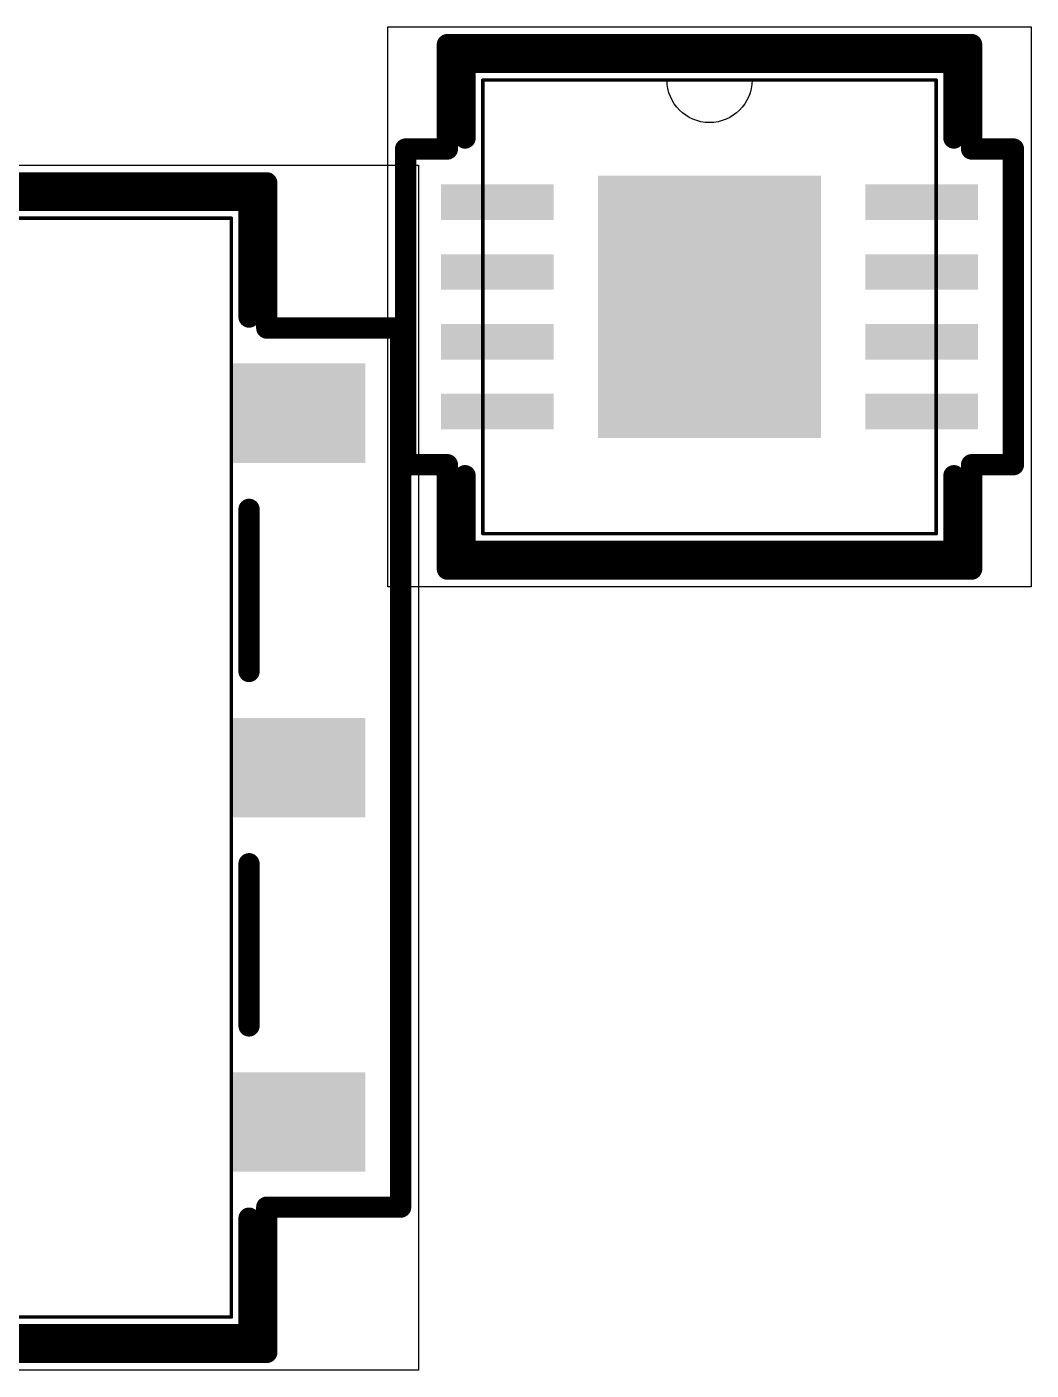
# Model space of a CAD drawing. Header units: inches. Extents: x -1.3 to 11.9, y -6.8 to 4.2.
# Drawn here: x 2.3023 to 2.5858, y 2.025 to 2.404 of the extents above; entities that cross this region are included whole.
import ezdxf

# ---------------------------------------------------------------- set-up
doc = ezdxf.new("R2010")
doc.units = ezdxf.units.IN
doc.header["$MEASUREMENT"] = 0
for name, color, linetype in [('AB', 56, 'Continuous'), ('Mechanical 13', 56, 'Continuous'), ('POT_INFO', 56, 'Continuous'), ('TOP', 1, 'Continuous'), ('Top Overlay', 2, 'Continuous'), ('Top Paste', 8, 'Continuous'), ('Top Solder', 216, 'Continuous')]:
    doc.layers.add(name, color=color, linetype=linetype)

# ---------------------------------------------------------------- blocks, each defined once
blk = doc.blocks.new('CP_8_2_ADI_327')
at = {"layer": 'TOP'}
for points in [[(-0.07581, 0.03454), (-0.044, 0.03454), (-0.044, 0.02451), (-0.07581, 0.02451)], [(-0.0315, 0.037), (0.0315, 0.037), (0.0315, -0.037), (-0.0315, -0.037)], [(0.044, 0.03454), (0.07581, 0.03454), (0.07581, 0.02451), (0.044, 0.02451)], [(-0.07581, 0.01486), (-0.044, 0.01486), (-0.044, 0.00483), (-0.07581, 0.00483)], [(0.044, 0.01486), (0.07581, 0.01486), (0.07581, 0.00483), (0.044, 0.00483)], [(-0.07581, -0.00483), (-0.044, -0.00483), (-0.044, -0.01486), (-0.07581, -0.01486)], [(0.044, -0.00483), (0.07581, -0.00483), (0.07581, -0.01486), (0.044, -0.01486)], [(-0.07581, -0.02451), (-0.044, -0.02451), (-0.044, -0.03454), (-0.07581, -0.03454)], [(0.044, -0.02451), (0.07581, -0.02451), (0.07581, -0.03454), (0.044, -0.03454)]]:
    blk.add_hatch(color=1, dxfattribs=at).paths.add_polyline_path(points)
at = {"layer": 'Top Paste'}
for points in [[(-0.07581, 0.03454), (-0.044, 0.03454), (-0.044, 0.02451), (-0.07581, 0.02451)], [(-0.0315, 0.037), (0.0315, 0.037), (0.0315, -0.037), (-0.0315, -0.037)], [(0.044, 0.03454), (0.07581, 0.03454), (0.07581, 0.02451), (0.044, 0.02451)], [(-0.07581, 0.01486), (-0.044, 0.01486), (-0.044, 0.00483), (-0.07581, 0.00483)], [(0.044, 0.01486), (0.07581, 0.01486), (0.07581, 0.00483), (0.044, 0.00483)], [(-0.07581, -0.00483), (-0.044, -0.00483), (-0.044, -0.01486), (-0.07581, -0.01486)], [(0.044, -0.00483), (0.07581, -0.00483), (0.07581, -0.01486), (0.044, -0.01486)], [(-0.07581, -0.02451), (-0.044, -0.02451), (-0.044, -0.03454), (-0.07581, -0.03454)], [(0.044, -0.02451), (0.07581, -0.02451), (0.07581, -0.03454), (0.044, -0.03454)]]:
    blk.add_hatch(color=8, dxfattribs=at).paths.add_polyline_path(points)
at = {"layer": 'Top Solder'}
for points in [[(-0.07581, 0.03454), (-0.044, 0.03454), (-0.044, 0.02451), (-0.07581, 0.02451)], [(-0.0315, 0.037), (0.0315, 0.037), (0.0315, -0.037), (-0.0315, -0.037)], [(0.044, 0.03454), (0.07581, 0.03454), (0.07581, 0.02451), (0.044, 0.02451)], [(-0.07581, 0.01486), (-0.044, 0.01486), (-0.044, 0.00483), (-0.07581, 0.00483)], [(0.044, 0.01486), (0.07581, 0.01486), (0.07581, 0.00483), (0.044, 0.00483)], [(-0.07581, -0.00483), (-0.044, -0.00483), (-0.044, -0.01486), (-0.07581, -0.01486)], [(0.044, -0.00483), (0.07581, -0.00483), (0.07581, -0.01486), (0.044, -0.01486)], [(-0.07581, -0.02451), (-0.044, -0.02451), (-0.044, -0.03454), (-0.07581, -0.03454)], [(0.044, -0.02451), (0.07581, -0.02451), (0.07581, -0.03454), (0.044, -0.03454)]]:
    blk.add_hatch(color=216, dxfattribs=at).paths.add_polyline_path(points)
at = {"layer": 'AB'}
for p, q in [((-0.09081, -0.079), (-0.09081, 0.079)), ((-0.09081, 0.079), (0.09081, 0.079)), ((0.09081, 0.079), (0.09081, -0.079)), ((0.09081, -0.079), (-0.09081, -0.079))]:
    blk.add_line(p, q, dxfattribs=at)
at = {"layer": 'Mechanical 13'}
for points, format in [([(-0.064, -0.064, 0.001, 0.001, 0), (-0.064, 0.064, 0.001, 0.001, 0)], "xyseb"), ([(-0.064, 0.064, 0.001, 0.001, 0), (0.064, 0.064, 0.001, 0.001, 0)], "xyseb"), ([(0.064, -0.064, 0.001, 0.001, 0), (0.064, 0.064, 0.001, 0.001, 0)], "xyseb"), ([(0.012, 0.064, -1), (-0.012, 0.064)], "xyb"), ([(-0.064, -0.064, 0.001, 0.001, 0), (0.064, -0.064, 0.001, 0.001, 0)], "xyseb")]:
    blk.add_lwpolyline(points, format=format, dxfattribs=at)
for points, format in [([(-0.06425, 0.064, 0.0005, 0.0005, 1), (-0.06375, 0.064, 0.0005, 0.0005, 1)], "xyseb"), ([(-0.06425, 0.064, 0.0005, 0.0005, 1), (-0.06375, 0.064, 0.0005, 0.0005, 1)], "xyseb"), ([(0.06375, 0.064, 0.0005, 0.0005, 1), (0.06425, 0.064, 0.0005, 0.0005, 1)], "xyseb"), ([(0.06375, 0.064, 0.0005, 0.0005, 1), (0.06425, 0.064, 0.0005, 0.0005, 1)], "xyseb"), ([(-0.012, 0.064, 1), (-0.012, 0.064, 1)], "xyb"), ([(0.012, 0.064, 1), (0.012, 0.064, 1)], "xyb"), ([(-0.06425, -0.064, 0.0005, 0.0005, 1), (-0.06375, -0.064, 0.0005, 0.0005, 1)], "xyseb"), ([(-0.06425, -0.064, 0.0005, 0.0005, 1), (-0.06375, -0.064, 0.0005, 0.0005, 1)], "xyseb"), ([(0.06375, -0.064, 0.0005, 0.0005, 1), (0.06425, -0.064, 0.0005, 0.0005, 1)], "xyseb"), ([(0.06375, -0.064, 0.0005, 0.0005, 1), (0.06425, -0.064, 0.0005, 0.0005, 1)], "xyseb")]:
    blk.add_lwpolyline(points, format=format, close=True, dxfattribs=at)
at = {"layer": 'POT_INFO'}
for p, q in [((-0.074, 0.04454), (-0.074, 0.074)), ((-0.074, 0.074), (0.074, 0.074)), ((0.074, 0.074), (0.074, 0.04454)), ((-0.08581, -0.04454), (-0.08581, 0.04454)), ((-0.08581, 0.04454), (-0.074, 0.04454)), ((0.074, 0.04454), (0.08581, 0.04454)), ((0.08581, 0.04454), (0.08581, -0.04454)), ((-0.074, -0.04454), (-0.08581, -0.04454)), ((-0.074, -0.074), (-0.074, -0.04454)), ((0.08581, -0.04454), (0.074, -0.04454)), ((0.074, -0.04454), (0.074, -0.074)), ((0.074, -0.074), (-0.074, -0.074))]:
    blk.add_line(p, q, dxfattribs=at)
for points in [[(-0.074, 0.074, 0.006, 0.006, 0), (0.074, 0.074, 0.006, 0.006, 0)], [(-0.074, 0.04454, 0.006, 0.006, 0), (-0.074, 0.074, 0.006, 0.006, 0)], [(0.074, 0.04454, 0.006, 0.006, 0), (0.074, 0.074, 0.006, 0.006, 0)], [(-0.08581, 0.04454, 0.006, 0.006, 0), (-0.074, 0.04454, 0.006, 0.006, 0)], [(-0.08581, -0.04454, 0.006, 0.006, 0), (-0.08581, 0.04454, 0.006, 0.006, 0)], [(0.074, 0.04454, 0.006, 0.006, 0), (0.08581, 0.04454, 0.006, 0.006, 0)], [(0.08581, -0.04454, 0.006, 0.006, 0), (0.08581, 0.04454, 0.006, 0.006, 0)], [(-0.08581, -0.04454, 0.006, 0.006, 0), (-0.074, -0.04454, 0.006, 0.006, 0)], [(-0.074, -0.074, 0.006, 0.006, 0), (-0.074, -0.04454, 0.006, 0.006, 0)], [(0.074, -0.074, 0.006, 0.006, 0), (0.074, -0.04454, 0.006, 0.006, 0)], [(0.074, -0.04454, 0.006, 0.006, 0), (0.08581, -0.04454, 0.006, 0.006, 0)], [(-0.074, -0.074, 0.006, 0.006, 0), (0.074, -0.074, 0.006, 0.006, 0)]]:
    blk.add_lwpolyline(points, format="xyseb", dxfattribs=at)
for points in [[(-0.0755, 0.074, 0.003, 0.003, 1), (-0.0725, 0.074, 0.003, 0.003, 1)], [(-0.0755, 0.074, 0.003, 0.003, 1), (-0.0725, 0.074, 0.003, 0.003, 1)], [(0.0725, 0.074, 0.003, 0.003, 1), (0.0755, 0.074, 0.003, 0.003, 1)], [(0.0725, 0.074, 0.003, 0.003, 1), (0.0755, 0.074, 0.003, 0.003, 1)], [(-0.08731, 0.04454, 0.003, 0.003, 1), (-0.08431, 0.04454, 0.003, 0.003, 1)], [(-0.08731, 0.04454, 0.003, 0.003, 1), (-0.08431, 0.04454, 0.003, 0.003, 1)], [(-0.0755, 0.04454, 0.003, 0.003, 1), (-0.0725, 0.04454, 0.003, 0.003, 1)], [(-0.0755, 0.04454, 0.003, 0.003, 1), (-0.0725, 0.04454, 0.003, 0.003, 1)], [(0.0725, 0.04454, 0.003, 0.003, 1), (0.0755, 0.04454, 0.003, 0.003, 1)], [(0.0725, 0.04454, 0.003, 0.003, 1), (0.0755, 0.04454, 0.003, 0.003, 1)], [(0.08431, 0.04454, 0.003, 0.003, 1), (0.08731, 0.04454, 0.003, 0.003, 1)], [(0.08431, 0.04454, 0.003, 0.003, 1), (0.08731, 0.04454, 0.003, 0.003, 1)], [(-0.08731, -0.04454, 0.003, 0.003, 1), (-0.08431, -0.04454, 0.003, 0.003, 1)], [(-0.08731, -0.04454, 0.003, 0.003, 1), (-0.08431, -0.04454, 0.003, 0.003, 1)], [(-0.0755, -0.04454, 0.003, 0.003, 1), (-0.0725, -0.04454, 0.003, 0.003, 1)], [(-0.0755, -0.04454, 0.003, 0.003, 1), (-0.0725, -0.04454, 0.003, 0.003, 1)], [(0.0725, -0.04454, 0.003, 0.003, 1), (0.0755, -0.04454, 0.003, 0.003, 1)], [(0.0725, -0.04454, 0.003, 0.003, 1), (0.0755, -0.04454, 0.003, 0.003, 1)], [(0.08431, -0.04454, 0.003, 0.003, 1), (0.08731, -0.04454, 0.003, 0.003, 1)], [(0.08431, -0.04454, 0.003, 0.003, 1), (0.08731, -0.04454, 0.003, 0.003, 1)], [(-0.0755, -0.074, 0.003, 0.003, 1), (-0.0725, -0.074, 0.003, 0.003, 1)], [(-0.0755, -0.074, 0.003, 0.003, 1), (-0.0725, -0.074, 0.003, 0.003, 1)], [(0.0725, -0.074, 0.003, 0.003, 1), (0.0755, -0.074, 0.003, 0.003, 1)], [(0.0725, -0.074, 0.003, 0.003, 1), (0.0755, -0.074, 0.003, 0.003, 1)]]:
    blk.add_lwpolyline(points, format="xyseb", close=True, dxfattribs=at)
at = {"layer": 'Top Overlay'}
for points in [[(-0.069, 0.04764, 0.006, 0.006, 0), (-0.069, 0.069, 0.006, 0.006, 0)], [(-0.069, 0.069, 0.006, 0.006, 0), (0.069, 0.069, 0.006, 0.006, 0)], [(0.069, 0.04764, 0.006, 0.006, 0), (0.069, 0.069, 0.006, 0.006, 0)], [(-0.069, -0.069, 0.006, 0.006, 0), (-0.069, -0.04764, 0.006, 0.006, 0)], [(0.069, -0.069, 0.006, 0.006, 0), (0.069, -0.04764, 0.006, 0.006, 0)], [(-0.069, -0.069, 0.006, 0.006, 0), (0.069, -0.069, 0.006, 0.006, 0)]]:
    blk.add_lwpolyline(points, format="xyseb", dxfattribs=at)
for points in [[(-0.0705, 0.069, 0.003, 0.003, 1), (-0.0675, 0.069, 0.003, 0.003, 1)], [(-0.0705, 0.069, 0.003, 0.003, 1), (-0.0675, 0.069, 0.003, 0.003, 1)], [(0.0675, 0.069, 0.003, 0.003, 1), (0.0705, 0.069, 0.003, 0.003, 1)], [(0.0675, 0.069, 0.003, 0.003, 1), (0.0705, 0.069, 0.003, 0.003, 1)], [(-0.0705, 0.04764, 0.003, 0.003, 1), (-0.0675, 0.04764, 0.003, 0.003, 1)], [(0.0675, 0.04764, 0.003, 0.003, 1), (0.0705, 0.04764, 0.003, 0.003, 1)], [(-0.0705, -0.04764, 0.003, 0.003, 1), (-0.0675, -0.04764, 0.003, 0.003, 1)], [(0.0675, -0.04764, 0.003, 0.003, 1), (0.0705, -0.04764, 0.003, 0.003, 1)], [(-0.0705, -0.069, 0.003, 0.003, 1), (-0.0675, -0.069, 0.003, 0.003, 1)], [(-0.0705, -0.069, 0.003, 0.003, 1), (-0.0675, -0.069, 0.003, 0.003, 1)], [(0.0675, -0.069, 0.003, 0.003, 1), (0.0705, -0.069, 0.003, 0.003, 1)], [(0.0675, -0.069, 0.003, 0.003, 1), (0.0705, -0.069, 0.003, 0.003, 1)]]:
    blk.add_lwpolyline(points, format="xyseb", close=True, dxfattribs=at)
blk = doc.blocks.new('CD542_MNC_343')
at = {"layer": 'TOP'}
for points in [[(-0.14781, 0.11402), (-0.11, 0.11402), (-0.11, 0.08598), (-0.14781, 0.08598)], [(0.11, 0.11402), (0.14781, 0.11402), (0.14781, 0.08598), (0.11, 0.08598)], [(-0.14781, 0.01402), (-0.11, 0.01402), (-0.11, -0.01402), (-0.14781, -0.01402)], [(0.11, 0.01402), (0.14781, 0.01402), (0.14781, -0.01402), (0.11, -0.01402)], [(-0.14781, -0.08598), (-0.11, -0.08598), (-0.11, -0.11402), (-0.14781, -0.11402)], [(0.11, -0.08598), (0.14781, -0.08598), (0.14781, -0.11402), (0.11, -0.11402)]]:
    blk.add_hatch(color=1, dxfattribs=at).paths.add_polyline_path(points)
at = {"layer": 'Top Paste'}
for points in [[(-0.14781, 0.11402), (-0.11, 0.11402), (-0.11, 0.08598), (-0.14781, 0.08598)], [(0.11, 0.11402), (0.14781, 0.11402), (0.14781, 0.08598), (0.11, 0.08598)], [(-0.14781, 0.01402), (-0.11, 0.01402), (-0.11, -0.01402), (-0.14781, -0.01402)], [(0.11, 0.01402), (0.14781, 0.01402), (0.14781, -0.01402), (0.11, -0.01402)], [(-0.14781, -0.08598), (-0.11, -0.08598), (-0.11, -0.11402), (-0.14781, -0.11402)], [(0.11, -0.08598), (0.14781, -0.08598), (0.14781, -0.11402), (0.11, -0.11402)]]:
    blk.add_hatch(color=8, dxfattribs=at).paths.add_polyline_path(points)
at = {"layer": 'Top Solder'}
for points in [[(-0.14781, 0.11402), (-0.11, 0.11402), (-0.11, 0.08598), (-0.14781, 0.08598)], [(0.11, 0.11402), (0.14781, 0.11402), (0.14781, 0.08598), (0.11, 0.08598)], [(-0.14781, 0.01402), (-0.11, 0.01402), (-0.11, -0.01402), (-0.14781, -0.01402)], [(0.11, 0.01402), (0.14781, 0.01402), (0.14781, -0.01402), (0.11, -0.01402)], [(-0.14781, -0.08598), (-0.11, -0.08598), (-0.11, -0.11402), (-0.14781, -0.11402)], [(0.11, -0.08598), (0.14781, -0.08598), (0.14781, -0.11402), (0.11, -0.11402)]]:
    blk.add_hatch(color=216, dxfattribs=at).paths.add_polyline_path(points)
at = {"layer": 'AB'}
for p, q in [((-0.16281, -0.17), (-0.16281, 0.17)), ((-0.16281, 0.17), (0.16281, 0.17)), ((0.16281, 0.17), (0.16281, -0.17)), ((0.16281, -0.17), (-0.16281, -0.17))]:
    blk.add_line(p, q, dxfattribs=at)
at = {"layer": 'Mechanical 13'}
for points, format in [([(-0.11, 0.155, 0.001, 0.001, 0), (0.11, 0.155, 0.001, 0.001, 0)], "xyseb"), ([(-0.11, -0.155, 0.001, 0.001, 0), (-0.11, 0.155, 0.001, 0.001, 0)], "xyseb"), ([(0.11, -0.155, 0.001, 0.001, 0), (0.11, 0.155, 0.001, 0.001, 0)], "xyseb"), ([(0.012, 0.155, -1), (-0.012, 0.155)], "xyb"), ([(-0.11, -0.155, 0.001, 0.001, 0), (0.11, -0.155, 0.001, 0.001, 0)], "xyseb")]:
    blk.add_lwpolyline(points, format=format, dxfattribs=at)
for points, format in [([(-0.11025, 0.155, 0.0005, 0.0005, 1), (-0.10975, 0.155, 0.0005, 0.0005, 1)], "xyseb"), ([(-0.11025, 0.155, 0.0005, 0.0005, 1), (-0.10975, 0.155, 0.0005, 0.0005, 1)], "xyseb"), ([(0.10975, 0.155, 0.0005, 0.0005, 1), (0.11025, 0.155, 0.0005, 0.0005, 1)], "xyseb"), ([(0.10975, 0.155, 0.0005, 0.0005, 1), (0.11025, 0.155, 0.0005, 0.0005, 1)], "xyseb"), ([(-0.012, 0.155, 1), (-0.012, 0.155, 1)], "xyb"), ([(0.012, 0.155, 1), (0.012, 0.155, 1)], "xyb"), ([(-0.107, 0.1, 1), (-0.113, 0.1, 1)], "xyb"), ([(-0.113, 0.1, 1), (-0.113, 0.1, 1)], "xyb"), ([(-0.107, 0.1, 1), (-0.107, 0.1, 1)], "xyb"), ([(-0.11025, -0.155, 0.0005, 0.0005, 1), (-0.10975, -0.155, 0.0005, 0.0005, 1)], "xyseb"), ([(-0.11025, -0.155, 0.0005, 0.0005, 1), (-0.10975, -0.155, 0.0005, 0.0005, 1)], "xyseb"), ([(0.10975, -0.155, 0.0005, 0.0005, 1), (0.11025, -0.155, 0.0005, 0.0005, 1)], "xyseb"), ([(0.10975, -0.155, 0.0005, 0.0005, 1), (0.11025, -0.155, 0.0005, 0.0005, 1)], "xyseb")]:
    blk.add_lwpolyline(points, format=format, close=True, dxfattribs=at)
at = {"layer": 'POT_INFO'}
for p, q in [((-0.12, 0.12402), (-0.12, 0.165)), ((-0.12, 0.165), (0.12, 0.165)), ((0.12, 0.165), (0.12, 0.12402)), ((-0.15781, -0.12402), (-0.15781, 0.12402)), ((-0.15781, 0.12402), (-0.12, 0.12402)), ((0.12, 0.12402), (0.15781, 0.12402)), ((0.15781, 0.12402), (0.15781, -0.12402)), ((-0.12, -0.12402), (-0.15781, -0.12402)), ((-0.12, -0.165), (-0.12, -0.12402)), ((0.15781, -0.12402), (0.12, -0.12402)), ((0.12, -0.12402), (0.12, -0.165)), ((0.12, -0.165), (-0.12, -0.165))]:
    blk.add_line(p, q, dxfattribs=at)
for points in [[(-0.12, 0.12402, 0.006, 0.006, 0), (-0.12, 0.165, 0.006, 0.006, 0)], [(-0.12, 0.165, 0.006, 0.006, 0), (0.12, 0.165, 0.006, 0.006, 0)], [(0.12, 0.12402, 0.006, 0.006, 0), (0.12, 0.165, 0.006, 0.006, 0)], [(-0.15781, -0.12402, 0.006, 0.006, 0), (-0.15781, 0.12402, 0.006, 0.006, 0)], [(-0.15781, 0.12402, 0.006, 0.006, 0), (-0.12, 0.12402, 0.006, 0.006, 0)], [(0.12, 0.12402, 0.006, 0.006, 0), (0.15781, 0.12402, 0.006, 0.006, 0)], [(0.15781, -0.12402, 0.006, 0.006, 0), (0.15781, 0.12402, 0.006, 0.006, 0)], [(-0.15781, -0.12402, 0.006, 0.006, 0), (-0.12, -0.12402, 0.006, 0.006, 0)], [(-0.12, -0.165, 0.006, 0.006, 0), (-0.12, -0.12402, 0.006, 0.006, 0)], [(0.12, -0.12402, 0.006, 0.006, 0), (0.15781, -0.12402, 0.006, 0.006, 0)], [(0.12, -0.165, 0.006, 0.006, 0), (0.12, -0.12402, 0.006, 0.006, 0)], [(-0.12, -0.165, 0.006, 0.006, 0), (0.12, -0.165, 0.006, 0.006, 0)]]:
    blk.add_lwpolyline(points, format="xyseb", dxfattribs=at)
for points in [[(-0.1215, 0.165, 0.003, 0.003, 1), (-0.1185, 0.165, 0.003, 0.003, 1)], [(-0.1215, 0.165, 0.003, 0.003, 1), (-0.1185, 0.165, 0.003, 0.003, 1)], [(0.1185, 0.165, 0.003, 0.003, 1), (0.1215, 0.165, 0.003, 0.003, 1)], [(0.1185, 0.165, 0.003, 0.003, 1), (0.1215, 0.165, 0.003, 0.003, 1)], [(-0.15931, 0.12402, 0.003, 0.003, 1), (-0.15631, 0.12402, 0.003, 0.003, 1)], [(-0.15931, 0.12402, 0.003, 0.003, 1), (-0.15631, 0.12402, 0.003, 0.003, 1)], [(-0.1215, 0.12402, 0.003, 0.003, 1), (-0.1185, 0.12402, 0.003, 0.003, 1)], [(-0.1215, 0.12402, 0.003, 0.003, 1), (-0.1185, 0.12402, 0.003, 0.003, 1)], [(0.1185, 0.12402, 0.003, 0.003, 1), (0.1215, 0.12402, 0.003, 0.003, 1)], [(0.1185, 0.12402, 0.003, 0.003, 1), (0.1215, 0.12402, 0.003, 0.003, 1)], [(0.15631, 0.12402, 0.003, 0.003, 1), (0.15931, 0.12402, 0.003, 0.003, 1)], [(0.15631, 0.12402, 0.003, 0.003, 1), (0.15931, 0.12402, 0.003, 0.003, 1)], [(-0.15931, -0.12402, 0.003, 0.003, 1), (-0.15631, -0.12402, 0.003, 0.003, 1)], [(-0.15931, -0.12402, 0.003, 0.003, 1), (-0.15631, -0.12402, 0.003, 0.003, 1)], [(-0.1215, -0.12402, 0.003, 0.003, 1), (-0.1185, -0.12402, 0.003, 0.003, 1)], [(-0.1215, -0.12402, 0.003, 0.003, 1), (-0.1185, -0.12402, 0.003, 0.003, 1)], [(0.1185, -0.12402, 0.003, 0.003, 1), (0.1215, -0.12402, 0.003, 0.003, 1)], [(0.1185, -0.12402, 0.003, 0.003, 1), (0.1215, -0.12402, 0.003, 0.003, 1)], [(0.15631, -0.12402, 0.003, 0.003, 1), (0.15931, -0.12402, 0.003, 0.003, 1)], [(0.15631, -0.12402, 0.003, 0.003, 1), (0.15931, -0.12402, 0.003, 0.003, 1)], [(-0.1215, -0.165, 0.003, 0.003, 1), (-0.1185, -0.165, 0.003, 0.003, 1)], [(-0.1215, -0.165, 0.003, 0.003, 1), (-0.1185, -0.165, 0.003, 0.003, 1)], [(0.1185, -0.165, 0.003, 0.003, 1), (0.1215, -0.165, 0.003, 0.003, 1)], [(0.1185, -0.165, 0.003, 0.003, 1), (0.1215, -0.165, 0.003, 0.003, 1)]]:
    blk.add_lwpolyline(points, format="xyseb", close=True, dxfattribs=at)
at = {"layer": 'Top Overlay'}
for points in [[(-0.115, 0.16, 0.006, 0.006, 0), (0.115, 0.16, 0.006, 0.006, 0)], [(-0.115, 0.12712, 0.006, 0.006, 0), (-0.115, 0.16, 0.006, 0.006, 0)], [(0.115, 0.12712, 0.006, 0.006, 0), (0.115, 0.16, 0.006, 0.006, 0)], [(-0.115, 0.02712, 0.006, 0.006, 0), (-0.115, 0.07288, 0.006, 0.006, 0)], [(0.115, 0.02712, 0.006, 0.006, 0), (0.115, 0.07288, 0.006, 0.006, 0)], [(-0.115, -0.07288, 0.006, 0.006, 0), (-0.115, -0.02712, 0.006, 0.006, 0)], [(0.115, -0.07288, 0.006, 0.006, 0), (0.115, -0.02712, 0.006, 0.006, 0)], [(-0.115, -0.16, 0.006, 0.006, 0), (-0.115, -0.12712, 0.006, 0.006, 0)], [(0.115, -0.16, 0.006, 0.006, 0), (0.115, -0.12712, 0.006, 0.006, 0)], [(-0.115, -0.16, 0.006, 0.006, 0), (0.115, -0.16, 0.006, 0.006, 0)]]:
    blk.add_lwpolyline(points, format="xyseb", dxfattribs=at)
for points in [[(-0.1165, 0.16, 0.003, 0.003, 1), (-0.1135, 0.16, 0.003, 0.003, 1)], [(-0.1165, 0.16, 0.003, 0.003, 1), (-0.1135, 0.16, 0.003, 0.003, 1)], [(0.1135, 0.16, 0.003, 0.003, 1), (0.1165, 0.16, 0.003, 0.003, 1)], [(0.1135, 0.16, 0.003, 0.003, 1), (0.1165, 0.16, 0.003, 0.003, 1)], [(-0.1165, 0.12712, 0.003, 0.003, 1), (-0.1135, 0.12712, 0.003, 0.003, 1)], [(0.1135, 0.12712, 0.003, 0.003, 1), (0.1165, 0.12712, 0.003, 0.003, 1)], [(-0.24581, 0.1, 0.006, 0.006, 1), (-0.25381, 0.1, 0.006, 0.006, 1)], [(-0.25531, 0.1, 0.003, 0.003, 1), (-0.25231, 0.1, 0.003, 0.003, 1)], [(-0.24731, 0.1, 0.003, 0.003, 1), (-0.24431, 0.1, 0.003, 0.003, 1)], [(-0.1165, 0.07288, 0.003, 0.003, 1), (-0.1135, 0.07288, 0.003, 0.003, 1)], [(0.1135, 0.07288, 0.003, 0.003, 1), (0.1165, 0.07288, 0.003, 0.003, 1)], [(-0.1165, 0.02712, 0.003, 0.003, 1), (-0.1135, 0.02712, 0.003, 0.003, 1)], [(0.1135, 0.02712, 0.003, 0.003, 1), (0.1165, 0.02712, 0.003, 0.003, 1)], [(-0.1165, -0.02712, 0.003, 0.003, 1), (-0.1135, -0.02712, 0.003, 0.003, 1)], [(0.1135, -0.02712, 0.003, 0.003, 1), (0.1165, -0.02712, 0.003, 0.003, 1)], [(-0.1165, -0.07288, 0.003, 0.003, 1), (-0.1135, -0.07288, 0.003, 0.003, 1)], [(0.1135, -0.07288, 0.003, 0.003, 1), (0.1165, -0.07288, 0.003, 0.003, 1)], [(-0.1165, -0.12712, 0.003, 0.003, 1), (-0.1135, -0.12712, 0.003, 0.003, 1)], [(0.1135, -0.12712, 0.003, 0.003, 1), (0.1165, -0.12712, 0.003, 0.003, 1)], [(-0.1165, -0.16, 0.003, 0.003, 1), (-0.1135, -0.16, 0.003, 0.003, 1)], [(-0.1165, -0.16, 0.003, 0.003, 1), (-0.1135, -0.16, 0.003, 0.003, 1)], [(0.1135, -0.16, 0.003, 0.003, 1), (0.1165, -0.16, 0.003, 0.003, 1)], [(0.1135, -0.16, 0.003, 0.003, 1), (0.1165, -0.16, 0.003, 0.003, 1)]]:
    blk.add_lwpolyline(points, format="xyseb", close=True, dxfattribs=at)

msp = doc.modelspace()

# ---------------------------------------------------------------- block references
for name, p in [('CP_8_2_ADI_327', (2.495, 2.325)), ('CD542_MNC_343', (2.25, 2.195))]:
    msp.add_blockref(name, p)

doc.saveas('drawing.dxf')
